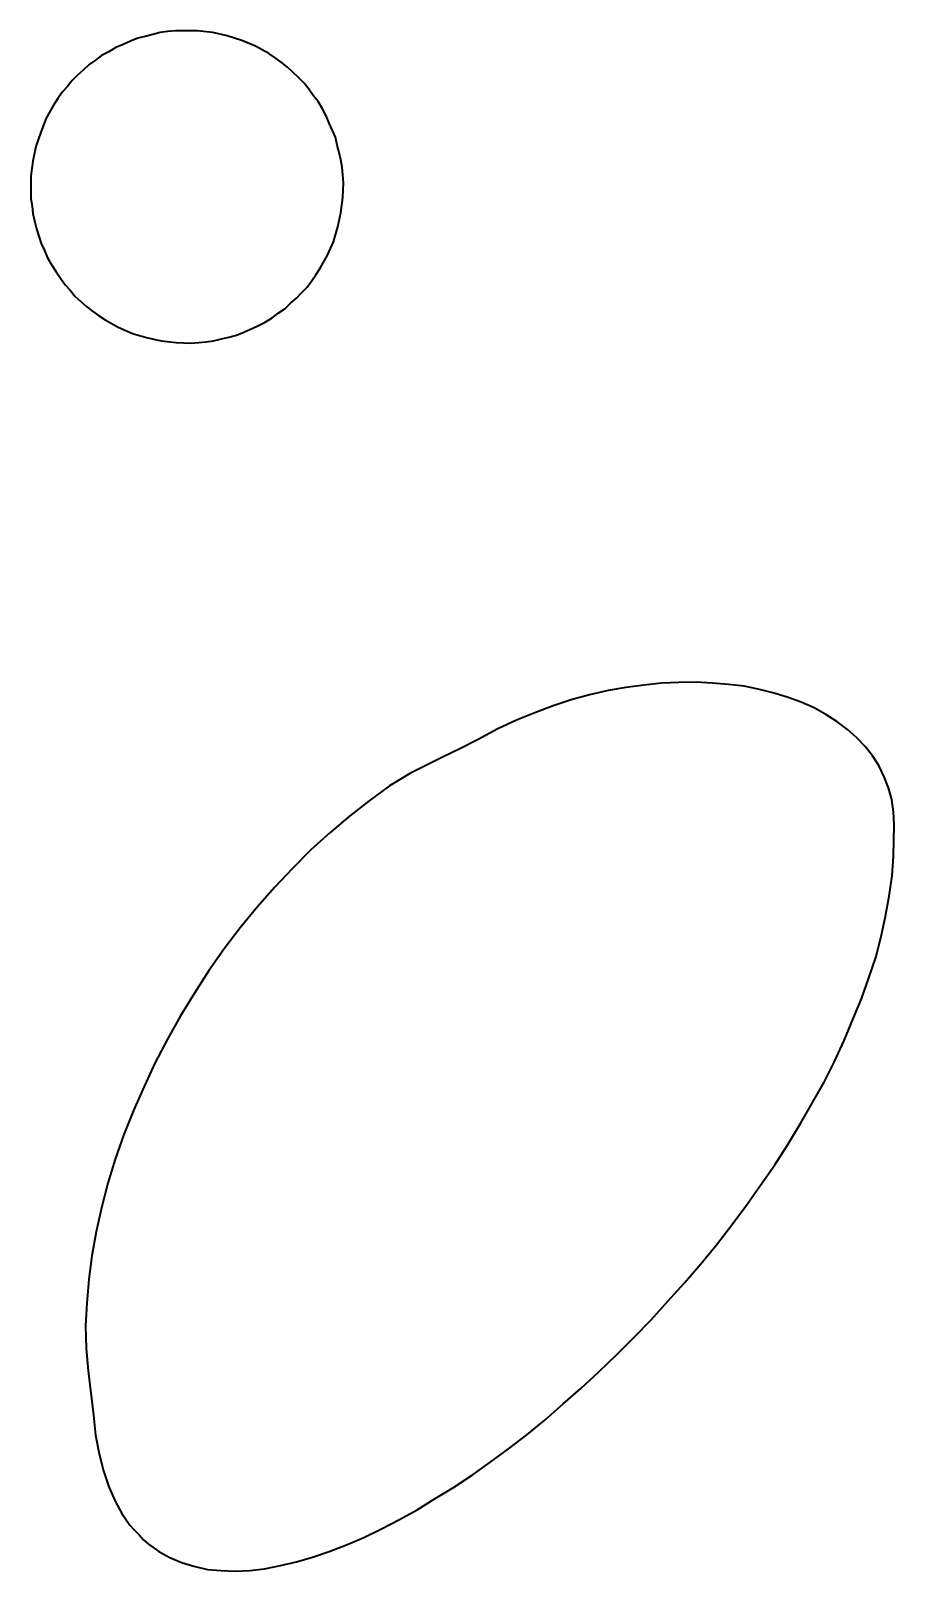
# Model space of a CAD drawing. Header units: centimetres. Extents: x -71 to 43, y 6 to 54.
# Drawn here: x -59.17 to -55.66, y 39.02 to 45.28 of the extents above; entities that cross this region are included whole.
import ezdxf

# ---------------------------------------------------------------- set-up
doc = ezdxf.new("R2010")
doc.units = ezdxf.units.CM
doc.header["$MEASUREMENT"] = 0
doc.layers.add('Camada 1', color=7, linetype='Continuous')

msp = doc.modelspace()

# ---------------------------------------------------------------- linework, layer by layer
at = {"layer": 'Camada 1', "color": 240, "lineweight": 35}
for points, knots in [([(-58.85383, 45.19771), (-58.85383, 45.19771), (-58.82633, 45.21521), (-58.82633, 45.21521), (-58.82633, 45.21521), (-58.82633, 45.21521), (-58.79633, 45.2277), (-58.79633, 45.2277), (-58.79633, 45.2277), (-58.79633, 45.2277), (-58.76633, 45.24021), (-58.76633, 45.24021), (-58.76633, 45.24021), (-58.76633, 45.24021), (-58.73633, 45.25271), (-58.73633, 45.25271), (-58.73633, 45.25271), (-58.73633, 45.25271), (-58.70633, 45.26021), (-58.70633, 45.26021), (-58.70633, 45.26021), (-58.70633, 45.26021), (-58.67633, 45.2677), (-58.67633, 45.2677), (-58.67633, 45.2677), (-58.67633, 45.2677), (-58.64633, 45.27521), (-58.64633, 45.27521), (-58.64633, 45.27521), (-58.64633, 45.27521), (-58.61633, 45.28021), (-58.61633, 45.28021), (-58.61633, 45.28021), (-58.61633, 45.28021), (-58.58383, 45.28271), (-58.58383, 45.28271), (-58.58383, 45.28271), (-58.58383, 45.28271), (-58.55383, 45.28271), (-58.55383, 45.28271), (-58.55383, 45.28271), (-58.55383, 45.28271), (-58.49383, 45.28271), (-58.49383, 45.28271), (-58.49383, 45.28271), (-58.49383, 45.28271), (-58.43133, 45.27521), (-58.43133, 45.27521), (-58.43133, 45.27521), (-58.43133, 45.27521), (-58.37383, 45.26271), (-58.37383, 45.26271), (-58.37383, 45.26271), (-58.37383, 45.26271), (-58.31383, 45.24271), (-58.31383, 45.24271), (-58.31383, 45.24271), (-58.31383, 45.24271), (-58.25883, 45.22021), (-58.25883, 45.22021), (-58.25883, 45.22021), (-58.25883, 45.22021), (-58.20383, 45.1902), (-58.20383, 45.1902), (-58.20383, 45.1902), (-58.20383, 45.1902), (-58.17883, 45.17271), (-58.17883, 45.17271), (-58.17883, 45.17271), (-58.17883, 45.17271), (-58.15383, 45.15521), (-58.15383, 45.15521), (-58.15383, 45.15521), (-58.15383, 45.15521), (-58.12883, 45.13521), (-58.12883, 45.13521), (-58.12883, 45.13521), (-58.12883, 45.13521), (-58.10633, 45.11521), (-58.10633, 45.11521), (-58.10633, 45.11521), (-58.10633, 45.11521), (-58.08383, 45.09271), (-58.08383, 45.09271), (-58.08383, 45.09271), (-58.08383, 45.09271), (-58.06133, 45.0702), (-58.06133, 45.0702), (-58.06133, 45.0702), (-58.06133, 45.0702), (-58.04133, 45.04521), (-58.04133, 45.04521), (-58.04133, 45.04521), (-58.04133, 45.04521), (-58.02383, 45.02021), (-58.02383, 45.02021), (-58.02383, 45.02021), (-58.02383, 45.02021), (-58.00383, 44.99521), (-58.00383, 44.99521), (-58.00383, 44.99521), (-58.00383, 44.99521), (-57.98633, 44.96521), (-57.98633, 44.96521), (-57.98633, 44.96521), (-57.98633, 44.96521), (-57.97133, 44.93771), (-57.97133, 44.93771), (-57.97133, 44.93771), (-57.97133, 44.93771), (-57.95883, 44.90771), (-57.95883, 44.90771), (-57.95883, 44.90771), (-57.95883, 44.90771), (-57.94633, 44.87771), (-57.94633, 44.87771), (-57.94633, 44.87771), (-57.94633, 44.87771), (-57.93383, 44.8502), (-57.93383, 44.8502), (-57.93383, 44.8502), (-57.93383, 44.8502), (-57.92633, 44.81771), (-57.92633, 44.81771), (-57.92633, 44.81771), (-57.92633, 44.81771), (-57.91883, 44.78771), (-57.91883, 44.78771), (-57.91883, 44.78771), (-57.91883, 44.78771), (-57.91133, 44.75771), (-57.91133, 44.75771), (-57.91133, 44.75771), (-57.91133, 44.75771), (-57.90633, 44.72771), (-57.90633, 44.72771), (-57.90633, 44.72771), (-57.90633, 44.72771), (-57.90383, 44.69771), (-57.90383, 44.69771), (-57.90383, 44.69771), (-57.90383, 44.69771), (-57.90133, 44.66521), (-57.90133, 44.66521), (-57.90133, 44.66521), (-57.90133, 44.66521), (-57.90383, 44.60521), (-57.90383, 44.60521), (-57.90383, 44.60521), (-57.90383, 44.60521), (-57.91133, 44.54271), (-57.91133, 44.54271), (-57.91133, 44.54271), (-57.91133, 44.54271), (-57.92383, 44.48521), (-57.92383, 44.48521), (-57.92383, 44.48521), (-57.92383, 44.48521), (-57.94133, 44.42521), (-57.94133, 44.42521), (-57.94133, 44.42521), (-57.94133, 44.42521), (-57.96633, 44.37021), (-57.96633, 44.37021), (-57.96633, 44.37021), (-57.96633, 44.37021), (-57.99633, 44.3177), (-57.99633, 44.3177), (-57.99633, 44.3177), (-57.99633, 44.3177), (-58.01383, 44.29021), (-58.01383, 44.29021), (-58.01383, 44.29021), (-58.01383, 44.29021), (-58.03133, 44.26521), (-58.03133, 44.26521), (-58.03133, 44.26521), (-58.03133, 44.26521), (-58.04883, 44.24021), (-58.04883, 44.24021), (-58.04883, 44.24021), (-58.04883, 44.24021), (-58.07133, 44.2177), (-58.07133, 44.2177), (-58.07133, 44.2177), (-58.07133, 44.2177), (-58.09133, 44.1952), (-58.09133, 44.1952), (-58.09133, 44.1952), (-58.09133, 44.1952), (-58.11633, 44.1752), (-58.11633, 44.1752), (-58.11633, 44.1752), (-58.11633, 44.1752), (-58.13883, 44.15271), (-58.13883, 44.15271), (-58.13883, 44.15271), (-58.13883, 44.15271), (-58.16633, 44.1352), (-58.16633, 44.1352), (-58.16633, 44.1352), (-58.16633, 44.1352), (-58.19133, 44.1152), (-58.19133, 44.1152), (-58.19133, 44.1152), (-58.19133, 44.1152), (-58.21883, 44.0977), (-58.21883, 44.0977), (-58.21883, 44.0977), (-58.21883, 44.0977), (-58.24883, 44.08271), (-58.24883, 44.08271), (-58.24883, 44.08271), (-58.24883, 44.08271), (-58.27883, 44.07021), (-58.27883, 44.07021), (-58.27883, 44.07021), (-58.27883, 44.07021), (-58.30633, 44.0577), (-58.30633, 44.0577), (-58.30633, 44.0577), (-58.30633, 44.0577), (-58.33633, 44.04521), (-58.33633, 44.04521), (-58.33633, 44.04521), (-58.33633, 44.04521), (-58.36633, 44.0377), (-58.36633, 44.0377), (-58.36633, 44.0377), (-58.36633, 44.0377), (-58.39633, 44.03021), (-58.39633, 44.03021), (-58.39633, 44.03021), (-58.39633, 44.03021), (-58.42883, 44.02271), (-58.42883, 44.02271), (-58.42883, 44.02271), (-58.42883, 44.02271), (-58.45883, 44.0177), (-58.45883, 44.0177), (-58.45883, 44.0177), (-58.45883, 44.0177), (-58.48883, 44.0152), (-58.48883, 44.0152), (-58.48883, 44.0152), (-58.48883, 44.0152), (-58.52133, 44.01271), (-58.52133, 44.01271), (-58.52133, 44.01271), (-58.52133, 44.01271), (-58.58133, 44.0152), (-58.58133, 44.0152), (-58.58133, 44.0152), (-58.58133, 44.0152), (-58.64133, 44.02271), (-58.64133, 44.02271), (-58.64133, 44.02271), (-58.64133, 44.02271), (-58.70133, 44.0352), (-58.70133, 44.0352), (-58.70133, 44.0352), (-58.70133, 44.0352), (-58.75883, 44.05271), (-58.75883, 44.05271), (-58.75883, 44.05271), (-58.75883, 44.05271), (-58.81633, 44.0777), (-58.81633, 44.0777), (-58.81633, 44.0777), (-58.81633, 44.0777), (-58.86883, 44.10771), (-58.86883, 44.10771), (-58.86883, 44.10771), (-58.86883, 44.10771), (-58.89633, 44.12521), (-58.89633, 44.12521), (-58.89633, 44.12521), (-58.89633, 44.12521), (-58.92133, 44.14271), (-58.92133, 44.14271), (-58.92133, 44.14271), (-58.92133, 44.14271), (-58.94383, 44.16021), (-58.94383, 44.16021), (-58.94383, 44.16021), (-58.94383, 44.16021), (-58.96883, 44.18271), (-58.96883, 44.18271), (-58.96883, 44.18271), (-58.96883, 44.18271), (-58.99133, 44.20271), (-58.99133, 44.20271), (-58.99133, 44.20271), (-58.99133, 44.20271), (-59.01133, 44.22771), (-59.01133, 44.22771), (-59.01133, 44.22771), (-59.01133, 44.22771), (-59.03133, 44.25021), (-59.03133, 44.25021), (-59.03133, 44.25021), (-59.03133, 44.25021), (-59.05133, 44.2777), (-59.05133, 44.2777), (-59.05133, 44.2777), (-59.05133, 44.2777), (-59.06883, 44.30271), (-59.06883, 44.30271), (-59.06883, 44.30271), (-59.06883, 44.30271), (-59.08633, 44.33021), (-59.08633, 44.33021), (-59.08633, 44.33021), (-59.08633, 44.33021), (-59.10383, 44.36021), (-59.10383, 44.36021), (-59.10383, 44.36021), (-59.10383, 44.36021), (-59.11633, 44.39021), (-59.11633, 44.39021), (-59.11633, 44.39021), (-59.11633, 44.39021), (-59.12883, 44.41771), (-59.12883, 44.41771), (-59.12883, 44.41771), (-59.12883, 44.41771), (-59.13883, 44.44771), (-59.13883, 44.44771), (-59.13883, 44.44771), (-59.13883, 44.44771), (-59.14883, 44.47771), (-59.14883, 44.47771), (-59.14883, 44.47771), (-59.14883, 44.47771), (-59.15633, 44.51021), (-59.15633, 44.51021), (-59.15633, 44.51021), (-59.15633, 44.51021), (-59.16383, 44.54021), (-59.16383, 44.54021), (-59.16383, 44.54021), (-59.16383, 44.54021), (-59.16633, 44.57021), (-59.16633, 44.57021), (-59.16633, 44.57021), (-59.16633, 44.57021), (-59.17133, 44.60021), (-59.17133, 44.60021), (-59.17133, 44.60021), (-59.17133, 44.60021), (-59.17133, 44.6327), (-59.17133, 44.6327), (-59.17133, 44.6327), (-59.17133, 44.6327), (-59.17133, 44.6927), (-59.17133, 44.6927), (-59.17133, 44.6927), (-59.17133, 44.6927), (-59.16383, 44.7527), (-59.16383, 44.7527), (-59.16383, 44.7527), (-59.16383, 44.7527), (-59.15133, 44.8127), (-59.15133, 44.8127), (-59.15133, 44.8127), (-59.15133, 44.8127), (-59.13133, 44.8702), (-59.13133, 44.8702), (-59.13133, 44.8702), (-59.13133, 44.8702), (-59.10883, 44.9277), (-59.10883, 44.9277), (-59.10883, 44.9277), (-59.10883, 44.9277), (-59.07883, 44.98021), (-59.07883, 44.98021), (-59.07883, 44.98021), (-59.07883, 44.98021), (-59.06133, 45.0077), (-59.06133, 45.0077), (-59.06133, 45.0077), (-59.06133, 45.0077), (-59.04383, 45.03271), (-59.04383, 45.03271), (-59.04383, 45.03271), (-59.04383, 45.03271), (-59.02383, 45.05521), (-59.02383, 45.05521), (-59.02383, 45.05521), (-59.02383, 45.05521), (-59.00383, 45.08021), (-59.00383, 45.08021), (-59.00383, 45.08021), (-59.00383, 45.08021), (-58.98133, 45.10271), (-58.98133, 45.10271), (-58.98133, 45.10271), (-58.98133, 45.10271), (-58.95883, 45.12271), (-58.95883, 45.12271), (-58.95883, 45.12271), (-58.95883, 45.12271), (-58.93383, 45.14521), (-58.93383, 45.14521), (-58.93383, 45.14521), (-58.93383, 45.14521), (-58.90883, 45.16271), (-58.90883, 45.16271), (-58.90883, 45.16271), (-58.90883, 45.16271), (-58.88383, 45.18271), (-58.88383, 45.18271), (-58.88383, 45.18271), (-58.88383, 45.18271), (-58.85383, 45.19771), (-58.85383, 45.19771)], [0, 0, 0, 0, 0.0095238, 0.0095238, 0.0095238, 0.0095238, 0.0190476, 0.0190476, 0.0190476, 0.0190476, 0.0285714, 0.0285714, 0.0285714, 0.0285714, 0.0380952, 0.0380952, 0.0380952, 0.0380952, 0.047619, 0.047619, 0.047619, 0.047619, 0.0571429, 0.0571429, 0.0571429, 0.0571429, 0.0666667, 0.0666667, 0.0666667, 0.0666667, 0.0761905, 0.0761905, 0.0761905, 0.0761905, 0.0857143, 0.0857143, 0.0857143, 0.0857143, 0.0952381, 0.0952381, 0.0952381, 0.0952381, 0.1047619, 0.1047619, 0.1047619, 0.1047619, 0.1142857, 0.1142857, 0.1142857, 0.1142857, 0.1238095, 0.1238095, 0.1238095, 0.1238095, 0.1333333, 0.1333333, 0.1333333, 0.1333333, 0.1428571, 0.1428571, 0.1428571, 0.1428571, 0.152381, 0.152381, 0.152381, 0.152381, 0.1619048, 0.1619048, 0.1619048, 0.1619048, 0.1714286, 0.1714286, 0.1714286, 0.1714286, 0.1809524, 0.1809524, 0.1809524, 0.1809524, 0.1904762, 0.1904762, 0.1904762, 0.1904762, 0.2, 0.2, 0.2, 0.2, 0.2095238, 0.2095238, 0.2095238, 0.2095238, 0.2190476, 0.2190476, 0.2190476, 0.2190476, 0.2285714, 0.2285714, 0.2285714, 0.2285714, 0.2380952, 0.2380952, 0.2380952, 0.2380952, 0.247619, 0.247619, 0.247619, 0.247619, 0.2571429, 0.2571429, 0.2571429, 0.2571429, 0.2666667, 0.2666667, 0.2666667, 0.2666667, 0.2761905, 0.2761905, 0.2761905, 0.2761905, 0.2857143, 0.2857143, 0.2857143, 0.2857143, 0.2952381, 0.2952381, 0.2952381, 0.2952381, 0.3047619, 0.3047619, 0.3047619, 0.3047619, 0.3142857, 0.3142857, 0.3142857, 0.3142857, 0.3238095, 0.3238095, 0.3238095, 0.3238095, 0.3333333, 0.3333333, 0.3333333, 0.3333333, 0.3428571, 0.3428571, 0.3428571, 0.3428571, 0.352381, 0.352381, 0.352381, 0.352381, 0.3619048, 0.3619048, 0.3619048, 0.3619048, 0.3714286, 0.3714286, 0.3714286, 0.3714286, 0.3809524, 0.3809524, 0.3809524, 0.3809524, 0.3904762, 0.3904762, 0.3904762, 0.3904762, 0.4, 0.4, 0.4, 0.4, 0.4095238, 0.4095238, 0.4095238, 0.4095238, 0.4190476, 0.4190476, 0.4190476, 0.4190476, 0.4285714, 0.4285714, 0.4285714, 0.4285714, 0.4380952, 0.4380952, 0.4380952, 0.4380952, 0.447619, 0.447619, 0.447619, 0.447619, 0.4571429, 0.4571429, 0.4571429, 0.4571429, 0.4666667, 0.4666667, 0.4666667, 0.4666667, 0.4761905, 0.4761905, 0.4761905, 0.4761905, 0.4857143, 0.4857143, 0.4857143, 0.4857143, 0.4952381, 0.4952381, 0.4952381, 0.4952381, 0.5047619, 0.5047619, 0.5047619, 0.5047619, 0.5142857, 0.5142857, 0.5142857, 0.5142857, 0.5238095, 0.5238095, 0.5238095, 0.5238095, 0.5333333, 0.5333333, 0.5333333, 0.5333333, 0.5428571, 0.5428571, 0.5428571, 0.5428571, 0.552381, 0.552381, 0.552381, 0.552381, 0.5619048, 0.5619048, 0.5619048, 0.5619048, 0.5714286, 0.5714286, 0.5714286, 0.5714286, 0.5809524, 0.5809524, 0.5809524, 0.5809524, 0.5904762, 0.5904762, 0.5904762, 0.5904762, 0.6, 0.6, 0.6, 0.6, 0.6095238, 0.6095238, 0.6095238, 0.6095238, 0.6190476, 0.6190476, 0.6190476, 0.6190476, 0.6285714, 0.6285714, 0.6285714, 0.6285714, 0.6380952, 0.6380952, 0.6380952, 0.6380952, 0.647619, 0.647619, 0.647619, 0.647619, 0.6571429, 0.6571429, 0.6571429, 0.6571429, 0.6666667, 0.6666667, 0.6666667, 0.6666667, 0.6761905, 0.6761905, 0.6761905, 0.6761905, 0.6857143, 0.6857143, 0.6857143, 0.6857143, 0.6952381, 0.6952381, 0.6952381, 0.6952381, 0.7047619, 0.7047619, 0.7047619, 0.7047619, 0.7142857, 0.7142857, 0.7142857, 0.7142857, 0.7238095, 0.7238095, 0.7238095, 0.7238095, 0.7333333, 0.7333333, 0.7333333, 0.7333333, 0.7428571, 0.7428571, 0.7428571, 0.7428571, 0.752381, 0.752381, 0.752381, 0.752381, 0.7619048, 0.7619048, 0.7619048, 0.7619048, 0.7714286, 0.7714286, 0.7714286, 0.7714286, 0.7809524, 0.7809524, 0.7809524, 0.7809524, 0.7904762, 0.7904762, 0.7904762, 0.7904762, 0.8, 0.8, 0.8, 0.8, 0.8095238, 0.8095238, 0.8095238, 0.8095238, 0.8190476, 0.8190476, 0.8190476, 0.8190476, 0.8285714, 0.8285714, 0.8285714, 0.8285714, 0.8380952, 0.8380952, 0.8380952, 0.8380952, 0.847619, 0.847619, 0.847619, 0.847619, 0.8571429, 0.8571429, 0.8571429, 0.8571429, 0.8666667, 0.8666667, 0.8666667, 0.8666667, 0.8761905, 0.8761905, 0.8761905, 0.8761905, 0.8857143, 0.8857143, 0.8857143, 0.8857143, 0.8952381, 0.8952381, 0.8952381, 0.8952381, 0.9047619, 0.9047619, 0.9047619, 0.9047619, 0.9142857, 0.9142857, 0.9142857, 0.9142857, 0.9238095, 0.9238095, 0.9238095, 0.9238095, 0.9333333, 0.9333333, 0.9333333, 0.9333333, 0.9428571, 0.9428571, 0.9428571, 0.9428571, 0.952381, 0.952381, 0.952381, 0.952381, 0.9619048, 0.9619048, 0.9619048, 0.9619048, 0.9714286, 0.9714286, 0.9714286, 0.9714286, 0.9809524, 0.9809524, 0.9809524, 0.9809524, 1, 1, 1, 1]), ([(-55.66383, 42.0552), (-55.66383, 42.0552), (-55.66633, 41.92771), (-55.66633, 41.92771), (-55.66633, 41.92771), (-55.66633, 41.92771), (-55.67133, 41.84771), (-55.67133, 41.84771), (-55.67133, 41.84771), (-55.67133, 41.84771), (-55.68383, 41.76521), (-55.68383, 41.76521), (-55.68383, 41.76521), (-55.68383, 41.76521), (-55.69883, 41.68271), (-55.69883, 41.68271), (-55.69883, 41.68271), (-55.69883, 41.68271), (-55.71633, 41.60021), (-55.71633, 41.60021), (-55.71633, 41.60021), (-55.71633, 41.60021), (-55.73883, 41.5152), (-55.73883, 41.5152), (-55.73883, 41.5152), (-55.73883, 41.5152), (-55.76633, 41.43271), (-55.76633, 41.43271), (-55.76633, 41.43271), (-55.76633, 41.43271), (-55.79633, 41.34771), (-55.79633, 41.34771), (-55.79633, 41.34771), (-55.79633, 41.34771), (-55.83133, 41.2627), (-55.83133, 41.2627), (-55.83133, 41.2627), (-55.83133, 41.2627), (-55.86633, 41.1777), (-55.86633, 41.1777), (-55.86633, 41.1777), (-55.86633, 41.1777), (-55.90633, 41.09271), (-55.90633, 41.09271), (-55.90633, 41.09271), (-55.90633, 41.09271), (-55.94883, 41.00771), (-55.94883, 41.00771), (-55.94883, 41.00771), (-55.94883, 41.00771), (-55.99633, 40.9227), (-55.99633, 40.9227), (-55.99633, 40.9227), (-55.99633, 40.9227), (-56.04383, 40.8402), (-56.04383, 40.8402), (-56.04383, 40.8402), (-56.04383, 40.8402), (-56.09633, 40.75521), (-56.09633, 40.75521), (-56.09633, 40.75521), (-56.09633, 40.75521), (-56.14883, 40.67271), (-56.14883, 40.67271), (-56.14883, 40.67271), (-56.14883, 40.67271), (-56.20633, 40.59021), (-56.20633, 40.59021), (-56.20633, 40.59021), (-56.20633, 40.59021), (-56.26383, 40.5077), (-56.26383, 40.5077), (-56.26383, 40.5077), (-56.26383, 40.5077), (-56.32383, 40.4277), (-56.32383, 40.4277), (-56.32383, 40.4277), (-56.32383, 40.4277), (-56.38633, 40.3477), (-56.38633, 40.3477), (-56.38633, 40.3477), (-56.38633, 40.3477), (-56.44883, 40.2702), (-56.44883, 40.2702), (-56.44883, 40.2702), (-56.44883, 40.2702), (-56.51633, 40.19271), (-56.51633, 40.19271), (-56.51633, 40.19271), (-56.51633, 40.19271), (-56.58383, 40.11771), (-56.58383, 40.11771), (-56.58383, 40.11771), (-56.58383, 40.11771), (-56.65133, 40.04271), (-56.65133, 40.04271), (-56.65133, 40.04271), (-56.65133, 40.04271), (-56.72133, 39.9702), (-56.72133, 39.9702), (-56.72133, 39.9702), (-56.72133, 39.9702), (-56.79133, 39.90021), (-56.79133, 39.90021), (-56.79133, 39.90021), (-56.79133, 39.90021), (-56.86383, 39.8302), (-56.86383, 39.8302), (-56.86383, 39.8302), (-56.86383, 39.8302), (-56.93633, 39.76271), (-56.93633, 39.76271), (-56.93633, 39.76271), (-56.93633, 39.76271), (-57.00883, 39.70021), (-57.00883, 39.70021), (-57.00883, 39.70021), (-57.00883, 39.70021), (-57.08133, 39.6352), (-57.08133, 39.6352), (-57.08133, 39.6352), (-57.08133, 39.6352), (-57.15633, 39.5752), (-57.15633, 39.5752), (-57.15633, 39.5752), (-57.15633, 39.5752), (-57.23133, 39.51771), (-57.23133, 39.51771), (-57.23133, 39.51771), (-57.23133, 39.51771), (-57.30633, 39.46271), (-57.30633, 39.46271), (-57.30633, 39.46271), (-57.30633, 39.46271), (-57.37883, 39.41021), (-57.37883, 39.41021), (-57.37883, 39.41021), (-57.37883, 39.41021), (-57.45383, 39.36021), (-57.45383, 39.36021), (-57.45383, 39.36021), (-57.45383, 39.36021), (-57.52883, 39.3152), (-57.52883, 39.3152), (-57.52883, 39.3152), (-57.52883, 39.3152), (-57.60133, 39.27021), (-57.60133, 39.27021), (-57.60133, 39.27021), (-57.60133, 39.27021), (-57.67383, 39.23021), (-57.67383, 39.23021), (-57.67383, 39.23021), (-57.67383, 39.23021), (-57.74633, 39.1927), (-57.74633, 39.1927), (-57.74633, 39.1927), (-57.74633, 39.1927), (-57.81883, 39.1577), (-57.81883, 39.1577), (-57.81883, 39.1577), (-57.81883, 39.1577), (-57.88883, 39.12771), (-57.88883, 39.12771), (-57.88883, 39.12771), (-57.88883, 39.12771), (-57.95883, 39.1002), (-57.95883, 39.1002), (-57.95883, 39.1002), (-57.95883, 39.1002), (-58.02633, 39.0777), (-58.02633, 39.0777), (-58.02633, 39.0777), (-58.02633, 39.0777), (-58.09133, 39.0577), (-58.09133, 39.0577), (-58.09133, 39.0577), (-58.09133, 39.0577), (-58.15633, 39.04271), (-58.15633, 39.04271), (-58.15633, 39.04271), (-58.15633, 39.04271), (-58.22133, 39.03021), (-58.22133, 39.03021), (-58.22133, 39.03021), (-58.22133, 39.03021), (-58.28133, 39.02271), (-58.28133, 39.02271), (-58.28133, 39.02271), (-58.28133, 39.02271), (-58.34133, 39.0202), (-58.34133, 39.0202), (-58.34133, 39.0202), (-58.34133, 39.0202), (-58.39883, 39.02271), (-58.39883, 39.02271), (-58.39883, 39.02271), (-58.39883, 39.02271), (-58.45383, 39.02771), (-58.45383, 39.02771), (-58.45383, 39.02771), (-58.45383, 39.02771), (-58.50883, 39.0402), (-58.50883, 39.0402), (-58.50883, 39.0402), (-58.50883, 39.0402), (-58.55883, 39.0552), (-58.55883, 39.0552), (-58.55883, 39.0552), (-58.55883, 39.0552), (-58.60633, 39.0752), (-58.60633, 39.0752), (-58.60633, 39.0752), (-58.60633, 39.0752), (-58.65133, 39.1002), (-58.65133, 39.1002), (-58.65133, 39.1002), (-58.65133, 39.1002), (-58.69383, 39.13021), (-58.69383, 39.13021), (-58.69383, 39.13021), (-58.69383, 39.13021), (-58.71383, 39.14771), (-58.71383, 39.14771), (-58.71383, 39.14771), (-58.71383, 39.14771), (-58.73133, 39.16771), (-58.73133, 39.16771), (-58.73133, 39.16771), (-58.73133, 39.16771), (-58.75133, 39.18771), (-58.75133, 39.18771), (-58.75133, 39.18771), (-58.75133, 39.18771), (-58.76883, 39.20771), (-58.76883, 39.20771), (-58.76883, 39.20771), (-58.76883, 39.20771), (-58.80133, 39.2552), (-58.80133, 39.2552), (-58.80133, 39.2552), (-58.80133, 39.2552), (-58.82883, 39.30521), (-58.82883, 39.30521), (-58.82883, 39.30521), (-58.82883, 39.30521), (-58.85383, 39.36271), (-58.85383, 39.36271), (-58.85383, 39.36271), (-58.85383, 39.36271), (-58.87633, 39.42771), (-58.87633, 39.42771), (-58.87633, 39.42771), (-58.87633, 39.42771), (-58.89383, 39.49771), (-58.89383, 39.49771), (-58.89383, 39.49771), (-58.89383, 39.49771), (-58.90883, 39.5727), (-58.90883, 39.5727), (-58.90883, 39.5727), (-58.90883, 39.5727), (-58.91633, 39.6552), (-58.91633, 39.6552), (-58.91633, 39.6552), (-58.91633, 39.6552), (-58.93883, 39.83521), (-58.93883, 39.83521), (-58.93883, 39.83521), (-58.93883, 39.83521), (-58.94633, 39.92521), (-58.94633, 39.92521), (-58.94633, 39.92521), (-58.94633, 39.92521), (-58.94883, 40.01771), (-58.94883, 40.01771), (-58.94883, 40.01771), (-58.94883, 40.01771), (-58.94383, 40.1102), (-58.94383, 40.1102), (-58.94383, 40.1102), (-58.94383, 40.1102), (-58.93633, 40.2077), (-58.93633, 40.2077), (-58.93633, 40.2077), (-58.93633, 40.2077), (-58.92383, 40.30271), (-58.92383, 40.30271), (-58.92383, 40.30271), (-58.92383, 40.30271), (-58.90633, 40.40021), (-58.90633, 40.40021), (-58.90633, 40.40021), (-58.90633, 40.40021), (-58.88383, 40.49771), (-58.88383, 40.49771), (-58.88383, 40.49771), (-58.88383, 40.49771), (-58.85883, 40.59771), (-58.85883, 40.59771), (-58.85883, 40.59771), (-58.85883, 40.59771), (-58.82883, 40.69521), (-58.82883, 40.69521), (-58.82883, 40.69521), (-58.82883, 40.69521), (-58.79383, 40.79521), (-58.79383, 40.79521), (-58.79383, 40.79521), (-58.79383, 40.79521), (-58.75383, 40.89271), (-58.75383, 40.89271), (-58.75383, 40.89271), (-58.75383, 40.89271), (-58.71133, 40.99021), (-58.71133, 40.99021), (-58.71133, 40.99021), (-58.71133, 40.99021), (-58.66633, 41.08771), (-58.66633, 41.08771), (-58.66633, 41.08771), (-58.66633, 41.08771), (-58.61633, 41.1827), (-58.61633, 41.1827), (-58.61633, 41.1827), (-58.61633, 41.1827), (-58.56383, 41.2777), (-58.56383, 41.2777), (-58.56383, 41.2777), (-58.56383, 41.2777), (-58.50633, 41.37021), (-58.50633, 41.37021), (-58.50633, 41.37021), (-58.50633, 41.37021), (-58.44883, 41.4602), (-58.44883, 41.4602), (-58.44883, 41.4602), (-58.44883, 41.4602), (-58.38633, 41.55021), (-58.38633, 41.55021), (-58.38633, 41.55021), (-58.38633, 41.55021), (-58.32133, 41.6352), (-58.32133, 41.6352), (-58.32133, 41.6352), (-58.32133, 41.6352), (-58.25133, 41.72021), (-58.25133, 41.72021), (-58.25133, 41.72021), (-58.25133, 41.72021), (-58.18133, 41.80021), (-58.18133, 41.80021), (-58.18133, 41.80021), (-58.18133, 41.80021), (-58.10883, 41.8777), (-58.10883, 41.8777), (-58.10883, 41.8777), (-58.10883, 41.8777), (-58.03383, 41.9527), (-58.03383, 41.9527), (-58.03383, 41.9527), (-58.03383, 41.9527), (-57.95633, 42.02271), (-57.95633, 42.02271), (-57.95633, 42.02271), (-57.95633, 42.02271), (-57.87633, 42.0902), (-57.87633, 42.0902), (-57.87633, 42.0902), (-57.87633, 42.0902), (-57.79633, 42.1527), (-57.79633, 42.1527), (-57.79633, 42.1527), (-57.79633, 42.1527), (-57.71383, 42.2127), (-57.71383, 42.2127), (-57.71383, 42.2127), (-57.71383, 42.2127), (-57.62883, 42.26521), (-57.62883, 42.26521), (-57.62883, 42.26521), (-57.62883, 42.26521), (-57.49883, 42.3302), (-57.49883, 42.3302), (-57.49883, 42.3302), (-57.49883, 42.3302), (-57.42633, 42.36521), (-57.42633, 42.36521), (-57.42633, 42.36521), (-57.42633, 42.36521), (-57.35633, 42.40021), (-57.35633, 42.40021), (-57.35633, 42.40021), (-57.35633, 42.40021), (-57.27383, 42.44521), (-57.27383, 42.44521), (-57.27383, 42.44521), (-57.27383, 42.44521), (-57.19883, 42.48021), (-57.19883, 42.48021), (-57.19883, 42.48021), (-57.19883, 42.48021), (-57.12383, 42.5102), (-57.12383, 42.5102), (-57.12383, 42.5102), (-57.12383, 42.5102), (-57.04883, 42.53771), (-57.04883, 42.53771), (-57.04883, 42.53771), (-57.04883, 42.53771), (-56.97633, 42.56271), (-56.97633, 42.56271), (-56.97633, 42.56271), (-56.97633, 42.56271), (-56.90133, 42.58271), (-56.90133, 42.58271), (-56.90133, 42.58271), (-56.90133, 42.58271), (-56.82633, 42.60021), (-56.82633, 42.60021), (-56.82633, 42.60021), (-56.82633, 42.60021), (-56.75383, 42.61271), (-56.75383, 42.61271), (-56.75383, 42.61271), (-56.75383, 42.61271), (-56.68133, 42.62271), (-56.68133, 42.62271), (-56.68133, 42.62271), (-56.68133, 42.62271), (-56.60883, 42.6302), (-56.60883, 42.6302), (-56.60883, 42.6302), (-56.60883, 42.6302), (-56.53883, 42.63271), (-56.53883, 42.63271), (-56.53883, 42.63271), (-56.53883, 42.63271), (-56.46883, 42.63521), (-56.46883, 42.63521), (-56.46883, 42.63521), (-56.46883, 42.63521), (-56.40133, 42.6302), (-56.40133, 42.6302), (-56.40133, 42.6302), (-56.40133, 42.6302), (-56.33633, 42.62521), (-56.33633, 42.62521), (-56.33633, 42.62521), (-56.33633, 42.62521), (-56.27383, 42.61771), (-56.27383, 42.61771), (-56.27383, 42.61771), (-56.27383, 42.61771), (-56.21133, 42.60521), (-56.21133, 42.60521), (-56.21133, 42.60521), (-56.21133, 42.60521), (-56.15133, 42.5902), (-56.15133, 42.5902), (-56.15133, 42.5902), (-56.15133, 42.5902), (-56.09383, 42.57271), (-56.09383, 42.57271), (-56.09383, 42.57271), (-56.09383, 42.57271), (-56.04133, 42.55271), (-56.04133, 42.55271), (-56.04133, 42.55271), (-56.04133, 42.55271), (-55.98883, 42.5302), (-55.98883, 42.5302), (-55.98883, 42.5302), (-55.98883, 42.5302), (-55.94133, 42.50271), (-55.94133, 42.50271), (-55.94133, 42.50271), (-55.94133, 42.50271), (-55.89633, 42.47521), (-55.89633, 42.47521), (-55.89633, 42.47521), (-55.89633, 42.47521), (-55.85383, 42.44271), (-55.85383, 42.44271), (-55.85383, 42.44271), (-55.85383, 42.44271), (-55.81633, 42.4102), (-55.81633, 42.4102), (-55.81633, 42.4102), (-55.81633, 42.4102), (-55.78133, 42.3727), (-55.78133, 42.3727), (-55.78133, 42.3727), (-55.78133, 42.3727), (-55.75133, 42.33521), (-55.75133, 42.33521), (-55.75133, 42.33521), (-55.75133, 42.33521), (-55.72633, 42.29521), (-55.72633, 42.29521), (-55.72633, 42.29521), (-55.72633, 42.29521), (-55.70383, 42.2502), (-55.70383, 42.2502), (-55.70383, 42.2502), (-55.70383, 42.2502), (-55.68633, 42.20521), (-55.68633, 42.20521), (-55.68633, 42.20521), (-55.68633, 42.20521), (-55.67383, 42.15771), (-55.67383, 42.15771), (-55.67383, 42.15771), (-55.67383, 42.15771), (-55.66633, 42.10771), (-55.66633, 42.10771), (-55.66633, 42.10771), (-55.66633, 42.10771), (-55.66383, 42.0552), (-55.66383, 42.0552)], [0, 0, 0, 0, 0.0076336, 0.0076336, 0.0076336, 0.0076336, 0.0152672, 0.0152672, 0.0152672, 0.0152672, 0.0229008, 0.0229008, 0.0229008, 0.0229008, 0.0305344, 0.0305344, 0.0305344, 0.0305344, 0.0381679, 0.0381679, 0.0381679, 0.0381679, 0.0458015, 0.0458015, 0.0458015, 0.0458015, 0.0534351, 0.0534351, 0.0534351, 0.0534351, 0.0610687, 0.0610687, 0.0610687, 0.0610687, 0.0687023, 0.0687023, 0.0687023, 0.0687023, 0.0763359, 0.0763359, 0.0763359, 0.0763359, 0.0839695, 0.0839695, 0.0839695, 0.0839695, 0.0916031, 0.0916031, 0.0916031, 0.0916031, 0.0992366, 0.0992366, 0.0992366, 0.0992366, 0.1068702, 0.1068702, 0.1068702, 0.1068702, 0.1145038, 0.1145038, 0.1145038, 0.1145038, 0.1221374, 0.1221374, 0.1221374, 0.1221374, 0.129771, 0.129771, 0.129771, 0.129771, 0.1374046, 0.1374046, 0.1374046, 0.1374046, 0.1450382, 0.1450382, 0.1450382, 0.1450382, 0.1526718, 0.1526718, 0.1526718, 0.1526718, 0.1603053, 0.1603053, 0.1603053, 0.1603053, 0.1679389, 0.1679389, 0.1679389, 0.1679389, 0.1755725, 0.1755725, 0.1755725, 0.1755725, 0.1832061, 0.1832061, 0.1832061, 0.1832061, 0.1908397, 0.1908397, 0.1908397, 0.1908397, 0.1984733, 0.1984733, 0.1984733, 0.1984733, 0.2061069, 0.2061069, 0.2061069, 0.2061069, 0.2137405, 0.2137405, 0.2137405, 0.2137405, 0.221374, 0.221374, 0.221374, 0.221374, 0.2290076, 0.2290076, 0.2290076, 0.2290076, 0.2366412, 0.2366412, 0.2366412, 0.2366412, 0.2442748, 0.2442748, 0.2442748, 0.2442748, 0.2519084, 0.2519084, 0.2519084, 0.2519084, 0.259542, 0.259542, 0.259542, 0.259542, 0.2671756, 0.2671756, 0.2671756, 0.2671756, 0.2748092, 0.2748092, 0.2748092, 0.2748092, 0.2824427, 0.2824427, 0.2824427, 0.2824427, 0.2900763, 0.2900763, 0.2900763, 0.2900763, 0.2977099, 0.2977099, 0.2977099, 0.2977099, 0.3053435, 0.3053435, 0.3053435, 0.3053435, 0.3129771, 0.3129771, 0.3129771, 0.3129771, 0.3206107, 0.3206107, 0.3206107, 0.3206107, 0.3282443, 0.3282443, 0.3282443, 0.3282443, 0.3358779, 0.3358779, 0.3358779, 0.3358779, 0.3435115, 0.3435115, 0.3435115, 0.3435115, 0.351145, 0.351145, 0.351145, 0.351145, 0.3587786, 0.3587786, 0.3587786, 0.3587786, 0.3664122, 0.3664122, 0.3664122, 0.3664122, 0.3740458, 0.3740458, 0.3740458, 0.3740458, 0.3816794, 0.3816794, 0.3816794, 0.3816794, 0.389313, 0.389313, 0.389313, 0.389313, 0.3969466, 0.3969466, 0.3969466, 0.3969466, 0.4045802, 0.4045802, 0.4045802, 0.4045802, 0.4122137, 0.4122137, 0.4122137, 0.4122137, 0.4198473, 0.4198473, 0.4198473, 0.4198473, 0.4274809, 0.4274809, 0.4274809, 0.4274809, 0.4351145, 0.4351145, 0.4351145, 0.4351145, 0.4427481, 0.4427481, 0.4427481, 0.4427481, 0.4503817, 0.4503817, 0.4503817, 0.4503817, 0.4580153, 0.4580153, 0.4580153, 0.4580153, 0.4656489, 0.4656489, 0.4656489, 0.4656489, 0.4732824, 0.4732824, 0.4732824, 0.4732824, 0.480916, 0.480916, 0.480916, 0.480916, 0.4885496, 0.4885496, 0.4885496, 0.4885496, 0.4961832, 0.4961832, 0.4961832, 0.4961832, 0.5038168, 0.5038168, 0.5038168, 0.5038168, 0.5114504, 0.5114504, 0.5114504, 0.5114504, 0.519084, 0.519084, 0.519084, 0.519084, 0.5267176, 0.5267176, 0.5267176, 0.5267176, 0.5343511, 0.5343511, 0.5343511, 0.5343511, 0.5419847, 0.5419847, 0.5419847, 0.5419847, 0.5496183, 0.5496183, 0.5496183, 0.5496183, 0.5572519, 0.5572519, 0.5572519, 0.5572519, 0.5648855, 0.5648855, 0.5648855, 0.5648855, 0.5725191, 0.5725191, 0.5725191, 0.5725191, 0.5801527, 0.5801527, 0.5801527, 0.5801527, 0.5877863, 0.5877863, 0.5877863, 0.5877863, 0.5954198, 0.5954198, 0.5954198, 0.5954198, 0.6030534, 0.6030534, 0.6030534, 0.6030534, 0.610687, 0.610687, 0.610687, 0.610687, 0.6183206, 0.6183206, 0.6183206, 0.6183206, 0.6259542, 0.6259542, 0.6259542, 0.6259542, 0.6335878, 0.6335878, 0.6335878, 0.6335878, 0.6412214, 0.6412214, 0.6412214, 0.6412214, 0.648855, 0.648855, 0.648855, 0.648855, 0.6564885, 0.6564885, 0.6564885, 0.6564885, 0.6641221, 0.6641221, 0.6641221, 0.6641221, 0.6717557, 0.6717557, 0.6717557, 0.6717557, 0.6793893, 0.6793893, 0.6793893, 0.6793893, 0.6870229, 0.6870229, 0.6870229, 0.6870229, 0.6946565, 0.6946565, 0.6946565, 0.6946565, 0.7022901, 0.7022901, 0.7022901, 0.7022901, 0.7099237, 0.7099237, 0.7099237, 0.7099237, 0.7175573, 0.7175573, 0.7175573, 0.7175573, 0.7251908, 0.7251908, 0.7251908, 0.7251908, 0.7328244, 0.7328244, 0.7328244, 0.7328244, 0.740458, 0.740458, 0.740458, 0.740458, 0.7480916, 0.7480916, 0.7480916, 0.7480916, 0.7557252, 0.7557252, 0.7557252, 0.7557252, 0.7633588, 0.7633588, 0.7633588, 0.7633588, 0.7709924, 0.7709924, 0.7709924, 0.7709924, 0.778626, 0.778626, 0.778626, 0.778626, 0.7862595, 0.7862595, 0.7862595, 0.7862595, 0.7938931, 0.7938931, 0.7938931, 0.7938931, 0.8015267, 0.8015267, 0.8015267, 0.8015267, 0.8091603, 0.8091603, 0.8091603, 0.8091603, 0.8167939, 0.8167939, 0.8167939, 0.8167939, 0.8244275, 0.8244275, 0.8244275, 0.8244275, 0.8320611, 0.8320611, 0.8320611, 0.8320611, 0.8396947, 0.8396947, 0.8396947, 0.8396947, 0.8473282, 0.8473282, 0.8473282, 0.8473282, 0.8549618, 0.8549618, 0.8549618, 0.8549618, 0.8625954, 0.8625954, 0.8625954, 0.8625954, 0.870229, 0.870229, 0.870229, 0.870229, 0.8778626, 0.8778626, 0.8778626, 0.8778626, 0.8854962, 0.8854962, 0.8854962, 0.8854962, 0.8931298, 0.8931298, 0.8931298, 0.8931298, 0.9007634, 0.9007634, 0.9007634, 0.9007634, 0.9083969, 0.9083969, 0.9083969, 0.9083969, 0.9160305, 0.9160305, 0.9160305, 0.9160305, 0.9236641, 0.9236641, 0.9236641, 0.9236641, 0.9312977, 0.9312977, 0.9312977, 0.9312977, 0.9389313, 0.9389313, 0.9389313, 0.9389313, 0.9465649, 0.9465649, 0.9465649, 0.9465649, 0.9541985, 0.9541985, 0.9541985, 0.9541985, 0.9618321, 0.9618321, 0.9618321, 0.9618321, 0.9694656, 0.9694656, 0.9694656, 0.9694656, 0.9770992, 0.9770992, 0.9770992, 0.9770992, 0.9847328, 0.9847328, 0.9847328, 0.9847328, 1, 1, 1, 1])]:
    msp.add_open_spline(points, degree=3, knots=knots, dxfattribs=at)

doc.saveas('drawing.dxf')
